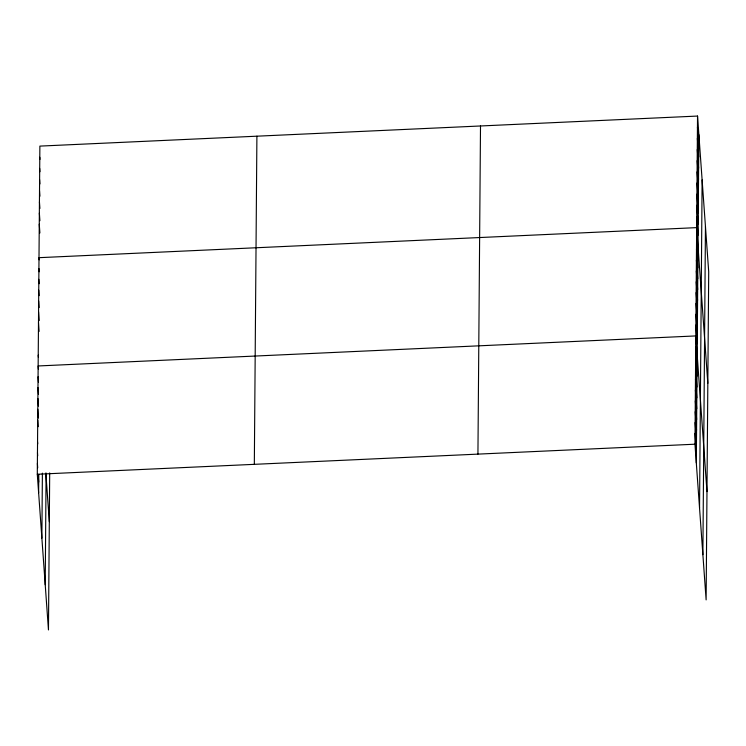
<?xml version="1.0" encoding="UTF-8"?>
<svg xmlns="http://www.w3.org/2000/svg" width="746" height="746" viewBox="0 0 746 746"><rect width="100%" height="100%" fill="white"/><g stroke="black" fill="none" stroke-linecap="round" stroke-linejoin="round"><path stroke-width="1.12" d="M49.693 472.917L48.462 629.941L37.3 474.251L39.874 146.104L697.538 116.059L708.7 271.749L706.126 599.896L694.964 444.206L697.538 116.059M38.633 492.882L38.783 474.475M41.879 538.108L42.391 473.141M45.217 584.705L46.093 473.169M254.33 464.338L256.904 136.192M477.934 454.127L480.508 125.971M696.307 462.837L698.871 134.69M699.543 508.063L702.117 179.917M702.881 554.67L705.455 226.523M37.3 474.251L694.964 444.206M697.454 127.221L698.788 145.852M697.361 138.374L698.704 157.005M697.277 149.536L698.61 168.158M697.193 160.688L698.526 179.32M697.1 171.85L698.442 190.472M697.016 183.003L698.349 201.634M696.932 194.165L698.265 212.787M696.839 205.318L698.172 223.949M696.755 216.471L698.088 235.102M707.823 383.323L696.661 227.633L38.997 257.678L39.156 259.869M696.577 238.459L697.92 257.09M696.494 249.295L697.827 267.917M696.41 260.121L697.743 278.752M696.326 270.947L697.659 289.579M696.242 281.774L697.575 300.405M696.158 292.609L697.491 311.231M696.074 303.435L697.407 322.067M695.99 314.262L697.323 332.893M695.897 325.088L697.24 343.72M706.975 491.605L695.813 335.924L38.149 365.96L38.382 369.251M695.729 346.75L697.062 365.381M695.645 357.576L696.978 376.208M695.561 368.412L696.895 387.034M695.477 379.238L696.811 397.87M695.393 390.065L696.727 408.696M695.309 400.891L696.643 419.522M695.225 411.727L696.559 430.349M695.141 422.553L696.475 441.184M695.048 433.379L696.391 452.011M39.79 157.257L39.939 159.448M39.697 168.419L39.93 171.701M39.613 179.572L39.92 183.954M39.519 190.734L39.92 196.207M39.435 201.886L39.911 208.46M39.352 213.048L39.902 220.713M39.258 224.201L39.892 232.966M38.913 268.504L39.146 271.786M38.829 279.33L39.146 283.713M38.745 290.157L39.137 295.64M38.661 300.992L39.128 307.566M38.578 311.819L39.202 320.584M38.484 322.645L39.118 331.41M38.233 355.133L38.391 357.325M45.832 473.095L49.311 521.65M38.065 376.795L38.456 382.269M37.981 387.622L38.447 394.196M37.897 398.448L38.447 406.122M37.813 409.274L38.438 418.049M37.729 420.11L38.195 426.684M37.552 441.763L37.71 443.954M37.468 452.598L37.701 455.881M37.384 463.425L37.701 467.807M38.167 474.381L38.717 482.056"/></g></svg>
